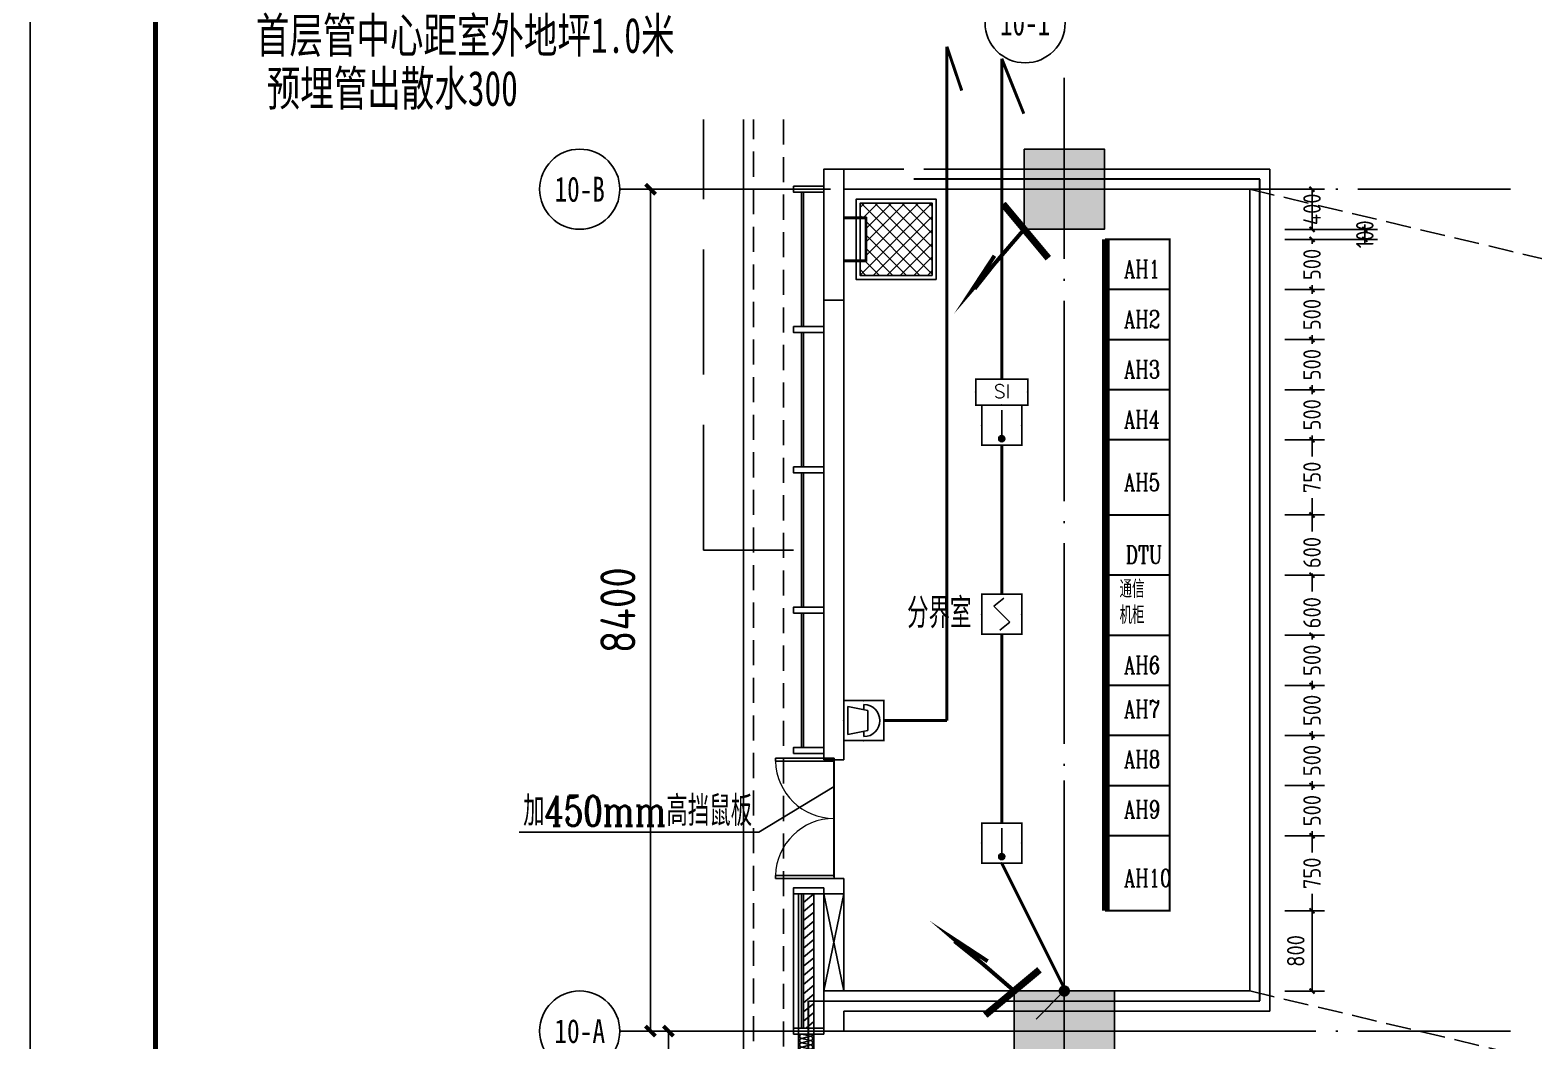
# Model space of a CAD drawing. Extents: x 532544 to 585094, y 87854 to 151914.
# Drawn here: x 532544 to 547545, y 126910 to 136997 of the extents above; entities that cross this region are included whole.
import ezdxf
from ezdxf.enums import TextEntityAlignment as Align

# ---------------------------------------------------------------- set-up
doc = ezdxf.new("R2010")
doc.units = 0
doc.header["$LTSCALE"] = 1000
doc.header["$MEASUREMENT"] = 0
for name, pattern in [('10#楼幕墙$0$109-34 轴网$0$L1$0$$AUDIT_BAD_LTYPE1', [0]), ('104-10 轴网$0$DOTE', [2.42, 2, -0.2, 0.02, -0.2]), ('109-34 轴网$0$L1$0$$AUDIT_BAD_LTYPE1', [0]), ('CACHE', [0.375, 0.25, -0.125]), ('DASH', [0.35, 0.25, -0.1]), ('PHANTOM2', [1.25, 0.625, -0.125, 0.125, -0.125, 0.125, -0.125])]:
    doc.linetypes.add(name, pattern=pattern)
for name, color, linetype in [('00-图签', 7, 'Continuous'), ('01-标注_轴线坐标', 132, 'Continuous'), ('10#楼幕墙$0$A-C_玻璃幕墙', 140, 'Continuous'), ('10#楼幕墙$0$A-金属背板', 30, 'Continuous'), ('104-10 轴网$0$01-标注_轴线坐标', 132, 'Continuous'), ('104-10 轴网$0$02-TEXT_轴号', 7, 'Continuous'), ('104-10 轴网$0$A_AXIS-轴线', 36, '104-10 轴网$0$DOTE'), ('104-8910 结构$0$A_STR-砼柱', 51, 'Continuous'), ('A-O_屋面', 201, 'Continuous'), ('A-O_散水', 134, 'Continuous'), ('A-TECH_暖通', 162, 'Continuous'), ('A_STR-砌块墙', 121, 'Continuous'), ('AXIS_TEXT', 7, 'Continuous'), ('CZX', 60, 'Continuous'), ('E-立面轮廓', 241, 'Continuous'), ('EQUIP-消防', 3, 'Continuous'), ('GDXT', 3, 'Continuous'), ('LGTDIM', 7, 'Continuous'), ('LVTRY', 6, 'Continuous'), ('LWIRE', 4, 'Continuous'), ('PUB_HATCH', 8, 'Continuous'), ('WINDOW', 2, 'Continuous'), ('WIRE-消防', 1, 'TG_FS'), ('WIRE-消防电源', 2, 'TG_FC'), ('WIRE-消防电话', 4, 'PHANTOM2'), ('看线', 241, 'Continuous')]:
    doc.layers.add(name, color=color, linetype=linetype)
doc.layers.add('000套内', color=226, linetype='Continuous', lineweight=30, plot=False)
doc.layers.add('ddl0.25', color=6, linetype='Continuous', lineweight=25)
doc.styles.add('104-10 轴网$0$_TCH_AXIS', font='STXIHEI.TTF', dxfattribs={"width": 0.75})
doc.styles.add('_TEL_DIM', font='SIMPLEX.shx', dxfattribs={"width": 0.8, "height": 3.5, "bigfont": 'jd.shx'})
doc.styles.add('COMPLEX', font='COMPLEX')
doc.styles.get("Standard").update_dxf_attribs({"font": 'gbenor.shx', "bigfont": 'gbcbig.shx'})
doc.styles.add('TG_LINETYPE', font='SIMPLEX', dxfattribs={"width": 0.8, "height": 3, "bigfont": 'HZTXT'})
doc.styles.add('长仿宋', font='complex.shx', dxfattribs={"width": 0.7, "bigfont": 'jd.shx'})
doc.styles.add('长仿宋1', font='simfang.ttf', dxfattribs={"width": 0.8})
doc.linetypes.add('TG_FC', pattern='A,2,-0.6,["FC",TG_LINETYPE,S=0.1,R=0,X=-0.52,Y=-0.15],0', length=2.6)
doc.linetypes.add('TG_FS', pattern='A,2,-0.6,["FS",TG_LINETYPE,S=0.1,R=0,X=-0.52,Y=-0.15],0', length=2.6)
doc.dimstyles.get("Standard").update_dxf_attribs({"dimscale": 100, "dimtxt": 3.5, "dimasz": 1, "dimexe": 2.5, "dimexo": 3, "dimgap": 1.5, "dimtad": 1, "dimdec": 0, "dimzin": 0, "dimdsep": 46, "dimtxsty": 'Standard', "dimblk": 'ARCHTICK', "dimcen": 0.09, "dimadec": 0, "dimazin": 0, "dimtfac": 1, "dimtdec": 0, "dimtix": 1, "dimtmove": 2, "dimatfit": 3, "dimfxl": 1, "dimtolj": 1, "dimtzin": 0, "dimarcsym": 0})
pattern_1 = [(315, (923317.25, 1495294.82), (67.351921, 67.351921), []), (45, (923317.25, 1495294.82), (-67.351921, 67.351921), [])]

# ---------------------------------------------------------------- blocks, each defined once
blk = doc.blocks.new('_AXISO')
blk.add_circle((0, 0), 0.5)
at = {"layer": 'AXIS_TEXT', "style": 'COMPLEX', "width": 1.041667}
blk.add_attdef('A', text='', height=0.56, dxfattribs=at).set_placement((-0.25, -0.28), (0.25, -0.28), align=Align.FIT)
blk = doc.blocks.new('_FZH')
blk.add_lwpolyline([(-0.5, -0.5), (0.5, -0.5), (0.5, 0.5), (-0.5, 0.5)], close=True)
at = {"layer": 'PUB_HATCH'}
blk.add_solid([(-0.5, -0.5), (0.5, -0.5), (-0.5, 0.5), (0.5, 0.5)], dxfattribs=at)
blk = doc.blocks.new('10#楼幕墙$0$$LinePat$岩棉板')
at = {"color": 0}
for p, q in [((0, -17), (12, -67)), ((12, -67), (24, -17))]:
    blk.add_line(p, q, dxfattribs=at)
for centre, start, end in [((12, -17), 0, 180), ((0, -67), 270, 0), ((24, -67), 180, 270)]:
    blk.add_arc(centre, 12, start, end, dxfattribs=at)
at = {"layer": 'Defpoints'}
blk.add_point((0, 0.1), dxfattribs=at)
at = {"layer": 'Defpoints', "color": 0}
blk.add_point((24, -84), dxfattribs=at)
blk = doc.blocks.new('10#楼幕墙$0$ii')
blk.add_lwpolyline([(-1340, 0), (0, 0), (0, -150), (-1340, -150)], close=True)
at = {"color": 8, "xscale": -1.801075267316308, "yscale": 1.782568518697715, "zscale": 1.782568518697715}
for p in [(-1297, 0), (-1254, 0), (-1210, 0), (-1167, 0), (-1124, 0), (-1081, 0), (-1037, 0), (-994, 0), (-951, 0), (-908, 0), (-865, 0), (-821, 0), (-778, 0), (-735, 0), (-692, 0), (-648, 0), (-605, 0), (-562, 0), (-519, 0), (-475, 0), (-432, 0), (-389, 0), (-346, 0), (-303, 0), (-259, 0), (-216, 0), (-173, 0), (-130, 0), (-86, 0), (-43, 0), (0, 0)]:
    blk.add_blockref('10#楼幕墙$0$$LinePat$岩棉板', p, dxfattribs=at)
blk = doc.blocks.new('10#楼幕墙$0$$WINLIB2D$00000039')
at = {"color": 0}
for points in [[(-0.5, 0.5), (-0.5, -0.5)], [(0.5, 0.5), (-0.5, 0.5)], [(0.5, -0.5), (0.5, 0.5)], [(-0.5, 0.167), (0.5, 0.167)], [(-0.384, -0.167), (-0.448, 0.167)], [(-0.316, -0.167), (-0.38, 0.167)], [(-0.248, -0.167), (-0.312, 0.167)], [(-0.18, -0.167), (-0.244, 0.167)], [(-0.112, -0.167), (-0.176, 0.167)], [(-0.044, -0.167), (-0.108, 0.167)], [(0.024, -0.167), (-0.04, 0.167)], [(0.092, -0.167), (0.028, 0.167)], [(0.16, -0.167), (0.096, 0.167)], [(0.228, -0.167), (0.164, 0.167)], [(0.296, -0.167), (0.232, 0.167)], [(0.364, -0.167), (0.3, 0.167)], [(0.432, -0.167), (0.368, 0.167)], [(0.5, -0.167), (0.436, 0.167)], [(-0.452, -0.167), (-0.5, 0.084)], [(-0.5, -0.167), (0.5, -0.167)], [(0.5, -0.5), (-0.5, -0.5)]]:
    blk.add_lwpolyline(points, dxfattribs=at)
blk = doc.blocks.new('*U32')
at = {"layer": 'A-TECH_暖通', "linetype": '109-34 轴网$0$L1$0$$AUDIT_BAD_LTYPE1'}
for p, q in [((0, -200), (970, 0)), ((0, 0), (970, -200))]:
    blk.add_line(p, q, dxfattribs=at)
blk.add_lwpolyline([(0, -200), (970, -200), (970, 0), (0, 0)], close=True, dxfattribs=at)
blk = doc.blocks.new('_ArchTick')
at = {"color": 0, "linetype": 'ByBlock', "const_width": 0.4}
blk.add_lwpolyline([(-0.5, -0.5), (0.5, 0.5)], dxfattribs=at)
blk = doc.blocks.new('*D138')
at = {"color": 0, "lineweight": -2, "transparency": 16777216}
for p, q in [((538467, 135408), (538482, 135408)), ((538732, 135408), (538732, 127008)), ((538467, 127008), (538482, 127008))]:
    blk.add_line(p, q, dxfattribs=at)
at = {"layer": 'Defpoints', "color": 0, "transparency": 16777216}
for p in [(538767, 135408), (538732, 127008), (538767, 127008)]:
    blk.add_point(p, dxfattribs=at)
at = {"color": 0, "lineweight": -2, "transparency": 16777216, "xscale": 100, "yscale": 100, "zscale": 100}
for p, rotation in [((538732, 135408), 90), ((538732, 127008), 270)]:
    blk.add_blockref('_ArchTick', p, dxfattribs=dict(at, rotation=rotation))
at = {"color": 0, "transparency": 16777216, "insert": (538407, 131208), "char_height": 350, "attachment_point": 5, "rotation": 90}
blk.add_mtext('\\A1;8400', dxfattribs=at)
blk = doc.blocks.new('*D94')
at = {"color": 0, "lineweight": -2, "transparency": 16777216}
for p, q in [((538646, 127008), (538661, 127008)), ((538911, 127008), (538911, 124608)), ((538646, 124608), (538661, 124608))]:
    blk.add_line(p, q, dxfattribs=at)
at = {"layer": 'Defpoints', "color": 0, "transparency": 16777216}
for p in [(538946, 127008), (538911, 124608), (538946, 124608)]:
    blk.add_point(p, dxfattribs=at)
at = {"color": 0, "lineweight": -2, "transparency": 16777216, "xscale": 100, "yscale": 100, "zscale": 100}
for p, rotation in [((538911, 127008), 90), ((538911, 124608), 270)]:
    blk.add_blockref('_ArchTick', p, dxfattribs=dict(at, rotation=rotation))
at = {"color": 0, "transparency": 16777216, "insert": (538586, 125808), "char_height": 350, "attachment_point": 5, "rotation": 90}
blk.add_mtext('\\A1;2400', dxfattribs=at)
blk = doc.blocks.new('$DorLib2D$00000002')
for p, q in [((-0.5, 0), (-0.5, 0.4875)), ((-0.475, 0.4875), (-0.5, 0.4875)), ((-0.475, 0), (-0.475, 0.4875)), ((0.475, 0), (0.475, 0.4875)), ((0.475, 0.4875), (0.5, 0.4875)), ((0.5, 0), (0.5, 0.4875)), ((-0.5, 0), (-0.475, 0)), ((0.5, 0), (0.475, 0))]:
    blk.add_line(p, q)
at = {"lineweight": 13}
for centre, start, end in [((-0.4875, 0), 0, 88.53072), ((0.4875, 0), 91.46928, 180)]:
    blk.add_arc(centre, 0.4875, start, end, dxfattribs=at)
blk = doc.blocks.new('人孔')
at = {"layer": 'LVTRY'}
h = blk.add_hatch(dxfattribs=at)
h.set_pattern_fill('ANSI37', color=0, scale=30, angle=-90, style=0)
h.set_pattern_definition(pattern_1)
h.paths.add_polyline_path([(1451379, 353312), (1451379, 352592), (1451519, 352592), (1451519, 352657), (1451960, 352657), (1451960, 352592), (1452099, 352592), (1452099, 353312)])
h = blk.add_hatch(dxfattribs=at)
h.set_pattern_fill('ANSI37', color=0, scale=30, angle=-90, style=0)
h.set_pattern_definition(pattern_1)
h.paths.add_polyline_path([(1451379, 353312), (1451379, 352592), (1451519, 352592), (1451519, 352657), (1451960, 352657), (1451960, 352592), (1452099, 352592), (1452099, 353312)])
at = {"layer": 'LVTRY', "color": 0}
for p, q in [((1451519, 352657), (1451519, 352430)), ((1451519, 352657), (1451960, 352657)), ((1451519, 352657), (1451519, 352430)), ((1451519, 352657), (1451960, 352657)), ((1451532, 352645), (1451532, 352430)), ((1451532, 352645), (1451947, 352645)), ((1451532, 352645), (1451532, 352430)), ((1451532, 352645), (1451947, 352645)), ((1451947, 352645), (1451947, 352430)), ((1451947, 352645), (1451947, 352430)), ((1451960, 352657), (1451960, 352430)), ((1451960, 352657), (1451960, 352430))]:
    blk.add_line(p, q, dxfattribs=at)
for points in [[(1452139, 353352), (1452139, 352552), (1451339, 352552), (1451339, 353352)], [(1452139, 353352), (1452139, 352552), (1451339, 352552), (1451339, 353352)], [(1452099, 353312), (1452099, 352592), (1451379, 352592), (1451379, 353312)], [(1452099, 353312), (1452099, 352592), (1451379, 352592), (1451379, 353312)]]:
    blk.add_lwpolyline(points, close=True, dxfattribs=at)
blk = doc.blocks.new('*D96')
at = {"color": 0, "lineweight": -2, "transparency": 16777216}
for p, q in [((545060, 135408), (545456, 135408)), ((545331, 135408), (545331, 135008)), ((545060, 135008), (545456, 135008))]:
    blk.add_line(p, q, dxfattribs=at)
at = {"layer": 'Defpoints', "color": 0, "transparency": 16777216}
for p in [(544910, 135408), (544910, 135008), (545331, 135008)]:
    blk.add_point(p, dxfattribs=at)
at = {"color": 0, "lineweight": -2, "transparency": 16777216, "xscale": 50, "yscale": 50, "zscale": 50}
for p, rotation in [((545331, 135408), 90), ((545331, 135008), 270)]:
    blk.add_blockref('_ArchTick', p, dxfattribs=dict(at, rotation=rotation))
at = {"color": 0, "transparency": 16777216, "insert": (545331, 135208), "char_height": 175, "attachment_point": 5, "rotation": 90}
blk.add_mtext('\\A1;400', dxfattribs=at)
blk = doc.blocks.new('*D97')
at = {"color": 0, "lineweight": -2, "transparency": 16777216}
for p, q in [((545858, 135008), (545858, 135058)), ((545394, 134908), (545983, 134908)), ((545441, 135008), (545983, 135008)), ((545858, 135008), (545858, 134908)), ((545858, 134908), (545858, 134858))]:
    blk.add_line(p, q, dxfattribs=at)
at = {"layer": 'Defpoints', "color": 0, "transparency": 16777216}
for p in [(545244, 134908), (545291, 135008), (545858, 134908)]:
    blk.add_point(p, dxfattribs=at)
at = {"color": 0, "lineweight": -2, "transparency": 16777216, "xscale": 50, "yscale": 50, "zscale": 50}
for p, rotation in [((545858, 135008), 270), ((545858, 134908), 90)]:
    blk.add_blockref('_ArchTick', p, dxfattribs=dict(at, rotation=rotation))
at = {"color": 0, "transparency": 16777216, "insert": (545858, 134958), "char_height": 175, "attachment_point": 5, "rotation": 90}
blk.add_mtext('\\A1;100', dxfattribs=at)
blk = doc.blocks.new('*D98')
at = {"color": 0, "lineweight": -2, "transparency": 16777216}
for p, q in [((545060, 134908), (545456, 134908)), ((545331, 134908), (545331, 134865)), ((545331, 134408), (545331, 134452)), ((545060, 134408), (545456, 134408))]:
    blk.add_line(p, q, dxfattribs=at)
at = {"layer": 'Defpoints', "color": 0, "transparency": 16777216}
for p in [(544910, 134908), (544910, 134408), (545331, 134408)]:
    blk.add_point(p, dxfattribs=at)
at = {"color": 0, "lineweight": -2, "transparency": 16777216, "xscale": 50, "yscale": 50, "zscale": 50}
for p, rotation in [((545331, 134908), 90), ((545331, 134408), 270)]:
    blk.add_blockref('_ArchTick', p, dxfattribs=dict(at, rotation=rotation))
at = {"color": 0, "transparency": 16777216, "insert": (545331, 134658), "char_height": 175, "attachment_point": 5, "rotation": 90}
blk.add_mtext('\\A1;500', dxfattribs=at)
blk = doc.blocks.new('*D99')
at = {"color": 0, "lineweight": -2, "transparency": 16777216}
for p, q in [((545060, 134408), (545456, 134408)), ((545331, 134408), (545331, 134365)), ((545060, 133908), (545456, 133908)), ((545331, 133908), (545331, 133952))]:
    blk.add_line(p, q, dxfattribs=at)
at = {"layer": 'Defpoints', "color": 0, "transparency": 16777216}
for p in [(544910, 134408), (544910, 133908), (545331, 133908)]:
    blk.add_point(p, dxfattribs=at)
at = {"color": 0, "lineweight": -2, "transparency": 16777216, "xscale": 50, "yscale": 50, "zscale": 50}
for p, rotation in [((545331, 134408), 90), ((545331, 133908), 270)]:
    blk.add_blockref('_ArchTick', p, dxfattribs=dict(at, rotation=rotation))
at = {"color": 0, "transparency": 16777216, "insert": (545331, 134158), "char_height": 175, "attachment_point": 5, "rotation": 90}
blk.add_mtext('\\A1;500', dxfattribs=at)
blk = doc.blocks.new('*D100')
at = {"color": 0, "lineweight": -2, "transparency": 16777216}
for p, q in [((545060, 133908), (545456, 133908)), ((545331, 133908), (545331, 133865)), ((545060, 133408), (545456, 133408)), ((545331, 133408), (545331, 133452))]:
    blk.add_line(p, q, dxfattribs=at)
at = {"layer": 'Defpoints', "color": 0, "transparency": 16777216}
for p in [(544910, 133908), (544910, 133408), (545331, 133408)]:
    blk.add_point(p, dxfattribs=at)
at = {"color": 0, "lineweight": -2, "transparency": 16777216, "xscale": 50, "yscale": 50, "zscale": 50}
for p, rotation in [((545331, 133908), 90), ((545331, 133408), 270)]:
    blk.add_blockref('_ArchTick', p, dxfattribs=dict(at, rotation=rotation))
at = {"color": 0, "transparency": 16777216, "insert": (545331, 133658), "char_height": 175, "attachment_point": 5, "rotation": 90}
blk.add_mtext('\\A1;500', dxfattribs=at)
blk = doc.blocks.new('*D101')
at = {"color": 0, "lineweight": -2, "transparency": 16777216}
for p, q in [((545060, 133408), (545456, 133408)), ((545331, 133408), (545331, 133365)), ((545331, 132908), (545331, 132952)), ((545060, 132908), (545456, 132908))]:
    blk.add_line(p, q, dxfattribs=at)
at = {"layer": 'Defpoints', "color": 0, "transparency": 16777216}
for p in [(544910, 133408), (544910, 132908), (545331, 132908)]:
    blk.add_point(p, dxfattribs=at)
at = {"color": 0, "lineweight": -2, "transparency": 16777216, "xscale": 50, "yscale": 50, "zscale": 50}
for p, rotation in [((545331, 133408), 90), ((545331, 132908), 270)]:
    blk.add_blockref('_ArchTick', p, dxfattribs=dict(at, rotation=rotation))
at = {"color": 0, "transparency": 16777216, "insert": (545331, 133158), "char_height": 175, "attachment_point": 5, "rotation": 90}
blk.add_mtext('\\A1;500', dxfattribs=at)
blk = doc.blocks.new('*D102')
at = {"color": 0, "lineweight": -2, "transparency": 16777216}
for p, q in [((545060, 132908), (545456, 132908)), ((545331, 132908), (545331, 132740)), ((545331, 132158), (545331, 132327)), ((545060, 132158), (545456, 132158))]:
    blk.add_line(p, q, dxfattribs=at)
at = {"layer": 'Defpoints', "color": 0, "transparency": 16777216}
for p in [(544910, 132908), (544910, 132158), (545331, 132158)]:
    blk.add_point(p, dxfattribs=at)
at = {"color": 0, "lineweight": -2, "transparency": 16777216, "xscale": 50, "yscale": 50, "zscale": 50}
for p, rotation in [((545331, 132908), 90), ((545331, 132158), 270)]:
    blk.add_blockref('_ArchTick', p, dxfattribs=dict(at, rotation=rotation))
at = {"color": 0, "transparency": 16777216, "insert": (545331, 132533), "char_height": 175, "attachment_point": 5, "rotation": 90}
blk.add_mtext('\\A1;750', dxfattribs=at)
blk = doc.blocks.new('*D103')
at = {"color": 0, "lineweight": -2, "transparency": 16777216}
for p, q in [((545060, 132158), (545456, 132158)), ((545331, 132158), (545331, 131994)), ((545331, 131558), (545331, 131573)), ((545060, 131558), (545456, 131558))]:
    blk.add_line(p, q, dxfattribs=at)
at = {"layer": 'Defpoints', "color": 0, "transparency": 16777216}
for p in [(544910, 132158), (544910, 131558), (545331, 131558)]:
    blk.add_point(p, dxfattribs=at)
at = {"color": 0, "lineweight": -2, "transparency": 16777216, "xscale": 50, "yscale": 50, "zscale": 50}
for p, rotation in [((545331, 132158), 90), ((545331, 131558), 270)]:
    blk.add_blockref('_ArchTick', p, dxfattribs=dict(at, rotation=rotation))
at = {"color": 0, "transparency": 16777216, "insert": (545331, 131783), "char_height": 175, "attachment_point": 5, "rotation": 90}
blk.add_mtext('\\A1;600', dxfattribs=at)
blk = doc.blocks.new('*D104')
at = {"color": 0, "lineweight": -2, "transparency": 16777216}
for p, q in [((545060, 131558), (545456, 131558)), ((545331, 131558), (545331, 131394)), ((545331, 130958), (545331, 130973)), ((545060, 130958), (545456, 130958))]:
    blk.add_line(p, q, dxfattribs=at)
at = {"layer": 'Defpoints', "color": 0, "transparency": 16777216}
for p in [(544910, 131558), (544910, 130958), (545331, 130958)]:
    blk.add_point(p, dxfattribs=at)
at = {"color": 0, "lineweight": -2, "transparency": 16777216, "xscale": 50, "yscale": 50, "zscale": 50}
for p, rotation in [((545331, 131558), 90), ((545331, 130958), 270)]:
    blk.add_blockref('_ArchTick', p, dxfattribs=dict(at, rotation=rotation))
at = {"color": 0, "transparency": 16777216, "insert": (545331, 131183), "char_height": 175, "attachment_point": 5, "rotation": 90}
blk.add_mtext('\\A1;600', dxfattribs=at)
blk = doc.blocks.new('*D105')
at = {"color": 0, "lineweight": -2, "transparency": 16777216}
for p, q in [((545060, 130958), (545456, 130958)), ((545331, 130958), (545331, 130915)), ((545060, 130458), (545456, 130458)), ((545331, 130458), (545331, 130502))]:
    blk.add_line(p, q, dxfattribs=at)
at = {"layer": 'Defpoints', "color": 0, "transparency": 16777216}
for p in [(544910, 130958), (544910, 130458), (545331, 130458)]:
    blk.add_point(p, dxfattribs=at)
at = {"color": 0, "lineweight": -2, "transparency": 16777216, "xscale": 50, "yscale": 50, "zscale": 50}
for p, rotation in [((545331, 130958), 90), ((545331, 130458), 270)]:
    blk.add_blockref('_ArchTick', p, dxfattribs=dict(at, rotation=rotation))
at = {"color": 0, "transparency": 16777216, "insert": (545331, 130708), "char_height": 175, "attachment_point": 5, "rotation": 90}
blk.add_mtext('\\A1;500', dxfattribs=at)
blk = doc.blocks.new('*D106')
at = {"color": 0, "lineweight": -2, "transparency": 16777216}
for p, q in [((545060, 130458), (545456, 130458)), ((545331, 130458), (545331, 130415)), ((545060, 129958), (545456, 129958)), ((545331, 129958), (545331, 130002))]:
    blk.add_line(p, q, dxfattribs=at)
at = {"layer": 'Defpoints', "color": 0, "transparency": 16777216}
for p in [(544910, 130458), (544910, 129958), (545331, 129958)]:
    blk.add_point(p, dxfattribs=at)
at = {"color": 0, "lineweight": -2, "transparency": 16777216, "xscale": 50, "yscale": 50, "zscale": 50}
for p, rotation in [((545331, 130458), 90), ((545331, 129958), 270)]:
    blk.add_blockref('_ArchTick', p, dxfattribs=dict(at, rotation=rotation))
at = {"color": 0, "transparency": 16777216, "insert": (545331, 130208), "char_height": 175, "attachment_point": 5, "rotation": 90}
blk.add_mtext('\\A1;500', dxfattribs=at)
blk = doc.blocks.new('*D107')
at = {"color": 0, "lineweight": -2, "transparency": 16777216}
for p, q in [((545060, 129958), (545456, 129958)), ((545331, 129958), (545331, 129915)), ((545331, 129458), (545331, 129502)), ((545060, 129458), (545456, 129458))]:
    blk.add_line(p, q, dxfattribs=at)
at = {"layer": 'Defpoints', "color": 0, "transparency": 16777216}
for p in [(544910, 129958), (544910, 129458), (545331, 129458)]:
    blk.add_point(p, dxfattribs=at)
at = {"color": 0, "lineweight": -2, "transparency": 16777216, "xscale": 50, "yscale": 50, "zscale": 50}
for p, rotation in [((545331, 129958), 90), ((545331, 129458), 270)]:
    blk.add_blockref('_ArchTick', p, dxfattribs=dict(at, rotation=rotation))
at = {"color": 0, "transparency": 16777216, "insert": (545331, 129708), "char_height": 175, "attachment_point": 5, "rotation": 90}
blk.add_mtext('\\A1;500', dxfattribs=at)
blk = doc.blocks.new('*D108')
at = {"color": 0, "lineweight": -2, "transparency": 16777216}
for p, q in [((545060, 129458), (545456, 129458)), ((545331, 129458), (545331, 129415)), ((545060, 128958), (545456, 128958)), ((545331, 128958), (545331, 129002))]:
    blk.add_line(p, q, dxfattribs=at)
at = {"layer": 'Defpoints', "color": 0, "transparency": 16777216}
for p in [(544910, 129458), (544910, 128958), (545331, 128958)]:
    blk.add_point(p, dxfattribs=at)
at = {"color": 0, "lineweight": -2, "transparency": 16777216, "xscale": 50, "yscale": 50, "zscale": 50}
for p, rotation in [((545331, 129458), 90), ((545331, 128958), 270)]:
    blk.add_blockref('_ArchTick', p, dxfattribs=dict(at, rotation=rotation))
at = {"color": 0, "transparency": 16777216, "insert": (545331, 129208), "char_height": 175, "attachment_point": 5, "rotation": 90}
blk.add_mtext('\\A1;500', dxfattribs=at)
blk = doc.blocks.new('*D109')
at = {"color": 0, "lineweight": -2, "transparency": 16777216}
for p, q in [((545060, 128958), (545456, 128958)), ((545331, 128958), (545331, 128790)), ((545331, 128208), (545331, 128377)), ((545060, 128208), (545456, 128208))]:
    blk.add_line(p, q, dxfattribs=at)
at = {"layer": 'Defpoints', "color": 0, "transparency": 16777216}
for p in [(544910, 128958), (544910, 128208), (545331, 128208)]:
    blk.add_point(p, dxfattribs=at)
at = {"color": 0, "lineweight": -2, "transparency": 16777216, "xscale": 50, "yscale": 50, "zscale": 50}
for p, rotation in [((545331, 128958), 90), ((545331, 128208), 270)]:
    blk.add_blockref('_ArchTick', p, dxfattribs=dict(at, rotation=rotation))
at = {"color": 0, "transparency": 16777216, "insert": (545331, 128583), "char_height": 175, "attachment_point": 5, "rotation": 90}
blk.add_mtext('\\A1;750', dxfattribs=at)
blk = doc.blocks.new('*D110')
at = {"color": 0, "lineweight": -2, "transparency": 16777216}
for p, q in [((545060, 128208), (545456, 128208)), ((545331, 128208), (545331, 127408)), ((545060, 127408), (545456, 127408))]:
    blk.add_line(p, q, dxfattribs=at)
at = {"layer": 'Defpoints', "color": 0, "transparency": 16777216}
for p in [(544910, 128208), (544910, 127408), (545331, 127408)]:
    blk.add_point(p, dxfattribs=at)
at = {"color": 0, "lineweight": -2, "transparency": 16777216, "xscale": 50, "yscale": 50, "zscale": 50}
for p, rotation in [((545331, 128208), 90), ((545331, 127408), 270)]:
    blk.add_blockref('_ArchTick', p, dxfattribs=dict(at, rotation=rotation))
at = {"color": 0, "transparency": 16777216, "insert": (545169, 127808), "char_height": 175, "attachment_point": 5, "rotation": 90}
blk.add_mtext('\\A1;800', dxfattribs=at)
blk = doc.blocks.new('$Equip$00002649')
for p, q in [((-0.5, 0.5), (-0.5, -0.5)), ((0.5, 0.5), (-0.5, 0.5)), ((-0.2, 0.2), (0.05, 0.4)), ((0.5, -0.5), (0.5, 0.5)), ((0, 0), (-0.2, 0.2)), ((0, 0), (0.2, -0.2)), ((0.2, -0.2), (-0.05, -0.4)), ((-0.5, -0.5), (0.5, -0.5))]:
    blk.add_line(p, q)
at = {"const_width": 0.04}
blk.add_lwpolyline([(-0.5, 0.5), (0.5, 0.5), (0.5, -0.5), (-0.5, -0.5), (-0.5, 0.5), (0.5, 0.5)], dxfattribs=at)
for p in [(0, 0.5), (-0.5, 0), (0.5, 0), (0, -0.5)]:
    blk.add_point(p)
at = {"color": 7, "flags": 1}
for tag, height, p in [('A', 0.00002, (0, 0)), ('B', 0.4, (0.762, -0.208))]:
    blk.add_attdef(tag, text='', height=height, dxfattribs=at).set_placement(p, align=Align.MIDDLE_CENTER)
blk = doc.blocks.new('$Equip$00002648')
for p, q in [((-0.5, 0.5), (-0.5, -0.5)), ((0.5, 0.5), (-0.5, 0.5)), ((0.5, -0.5), (0.5, 0.5)), ((0, 0.375), (0, -0.412)), ((-0.5, -0.5), (0.5, -0.5))]:
    blk.add_line(p, q)
at = {"const_width": 0.04}
blk.add_lwpolyline([(-0.5, 0.5), (0.5, 0.5), (0.5, -0.5), (-0.5, -0.5), (-0.5, 0.5), (0.5, 0.5)], dxfattribs=at)
blk.add_circle((0, -0.338), 0.075)
for p in [(0, 0.5), (-0.5, 0), (0.5, 0), (0, -0.5)]:
    blk.add_point(p)
for points in [[(-0.065, -0.3), (0.065, -0.3), (-0.075, -0.338), (0.075, -0.338)], [(-0.065, -0.375), (0.065, -0.375), (-0.075, -0.338), (0.075, -0.338)], [(-0.038, -0.273), (0.037, -0.273), (-0.065, -0.3), (0.065, -0.3)], [(-0.038, -0.402), (0.037, -0.402), (-0.065, -0.375), (0.065, -0.375)], [(0, -0.263), (0, -0.263), (-0.038, -0.273), (0.037, -0.273)], [(0, -0.412), (0, -0.412), (-0.038, -0.402), (0.037, -0.402)]]:
    blk.add_solid(points)
at = {"color": 7, "flags": 1}
for tag, height, p in [('A', 0.00002, (0, 0)), ('B', 0.4, (0.762, -0.208))]:
    blk.add_attdef(tag, text='', height=height, dxfattribs=at).set_placement(p, align=Align.MIDDLE_CENTER)
blk = doc.blocks.new('$equip$00002466')
for p, q in [((-0.65, 0.65), (-0.65, 0)), ((0.65, 0.65), (-0.65, 0.65)), ((0.65, 0), (0.65, 0.65)), ((-0.65, 0), (0.65, 0))]:
    blk.add_line(p, q)
at = {"const_width": 0.04}
blk.add_lwpolyline([(-0.65, 0.65), (-0.65, 0), (0.65, 0), (0.65, 0.65), (-0.65, 0.65), (-0.65, 0)], dxfattribs=at)
for p in [(0, 0.65), (-0.65, 0.325), (0.65, 0.325), (0, 0)]:
    blk.add_point(p)
at = {"color": 7, "style": '_TEL_DIM'}
blk.add_attdef('$TEXT$', text='', height=0.34, dxfattribs=at).set_placement((0.006, 0.343), align=Align.MIDDLE_CENTER)
at = {"color": 7, "style": '_TEL_DIM', "flags": 1}
blk.add_attdef('A', text='', height=0.00002, dxfattribs=at).set_placement((0, 0), align=Align.MIDDLE_CENTER)
blk = doc.blocks.new('$equip$00002658')
for p, q in [((0.5, 1), (-0.5, 1)), ((-0.5, 1), (-0.5, 0)), ((0.5, 0), (0.5, 1)), ((-0.4, 0.5), (-0.27, 0.5)), ((-0.25, 0.6), (-0.35, 0.1)), ((0.25, 0.6), (-0.25, 0.6)), ((0.35, 0.1), (0.25, 0.6)), ((0.4, 0.5), (0.27, 0.5)), ((-0.5, 0), (0.5, 0)), ((-0.35, 0.1), (0.35, 0.1))]:
    blk.add_line(p, q)
at = {"const_width": 0.04}
blk.add_lwpolyline([(-0.5, 1), (0.5, 1), (0.5, 0), (-0.5, 0), (-0.5, 1), (0.5, 1)], dxfattribs=at)
blk.add_arc((0, 0.5), 0.4, 0, 180)
for p in [(0, 1), (-0.5, 0.5), (0.5, 0.5), (0, 0)]:
    blk.add_point(p)
at = {"color": 7, "flags": 1}
for tag, height, p in [('B', 0.4, (0.762, 0.292)), ('A', 0.00002, (0, 0))]:
    blk.add_attdef(tag, text='', height=height, dxfattribs=at).set_placement(p, align=Align.MIDDLE_CENTER)
blk = doc.blocks.new('$TelecSys$00000080')
for p, q in [((-0.7, -0.7), (0, 0)), ((0.104, 0.104), (0.104, 0.104)), ((-0.104, -0.104), (-0.104, -0.104))]:
    blk.add_line(p, q)
at = {"const_width": 0.142}
blk.add_lwpolyline([(0.071, 0, 1), (-0.071, 0, 1)], format="xyb", close=True, dxfattribs=at)
blk.add_solid([(-0.63, -0.77), (-0.77, -0.63), (-1.15, -1.15)])
at = {"width": 0.8, "flags": 9}
blk.add_attdef('A', (0, 0), '', height=0.00002, rotation=180, dxfattribs=at)
blk = doc.blocks.new('A$C202D1A0E')
at = {"layer": 'LGTDIM', "color": 1, "linetype": 'Continuous'}
blk.add_line((9.23, 6.58), (5.73, 4.92), dxfattribs=at)
at = {"layer": 'LGTDIM', "color": 1, "linetype": 'Continuous', "const_width": 0.4}
blk.add_lwpolyline([(2.26, 3.21), (9.27, 6.88), (5.51, 5.5)], dxfattribs=at)
at = {"layer": 'WINDOW', "const_width": 0.7}
blk.add_lwpolyline([(0.28, 5.84), (4.53, 0.21)], dxfattribs=at)

msp = doc.modelspace()

# ---------------------------------------------------------------- linework, layer by layer
at = {"linetype": 'DASH'}
for p, q in [((544710, 135408.4), (555317.5, 132891.7)), ((544710, 127408.4), (555317.5, 124891.7))]:
    msp.add_line(p, q, dxfattribs=at)
for p, q in [((540563.6, 129447.9), (539813, 128991.5)), ((539813, 128991.5), (537420.9, 128991.5))]:
    msp.add_line(p, q)
at = {"linetype": '109-34 轴网$0$L1$0$$AUDIT_BAD_LTYPE1', "const_width": 20}
msp.add_lwpolyline([(540563.6, 128545.5), (540563.6, 129715.5)], dxfattribs=at)
at = {"color": 8, "linetype": '10#楼幕墙$0$109-34 轴网$0$L1$0$$AUDIT_BAD_LTYPE1'}
for points in [[(542860, 127008.4), (542860, 129507.2)], [(542860, 127008.4), (545358.7, 127008.4)]]:
    msp.add_lwpolyline(points, dxfattribs=at)
at = {"linetype": '10#楼幕墙$0$109-34 轴网$0$L1$0$$AUDIT_BAD_LTYPE1'}
for points in [[(542860, 127008.4), (540361.3, 127008.4)], [(542860, 127008.4), (542860, 124509.7)]]:
    msp.add_lwpolyline(points, dxfattribs=at)
at = {"layer": '00-图签'}
msp.add_lwpolyline([(585093.5, 122214.3), (585093.5, 151914.3), (532543.5, 151914.3), (532543.5, 122214.3)], close=True, dxfattribs=at)
at = {"layer": '00-图签', "const_width": 50}
msp.add_lwpolyline([(584593.5, 122714.3), (584593.5, 151414.3), (533793.5, 151414.3), (533793.5, 122714.3)], close=True, dxfattribs=at)
at = {"layer": '000套内'}
for p, q in [((544810, 135508.4), (541360, 135508.5)), ((544810, 127308.5), (544810, 135508.4)), ((540310, 127308.4), (544810, 127308.5)), ((540310, 124458.4), (540310, 127308.4))]:
    msp.add_line(p, q, dxfattribs=at)
at = {"layer": '01-标注_轴线坐标'}
msp.add_line((538228, 135408.4), (538245, 135408.4), dxfattribs=at)
at = {"layer": '10#楼幕墙$0$A-C_玻璃幕墙'}
for points in [[(540460, 135438.4), (540460, 135378.4), (540160, 135378.4), (540160, 135438.4)], [(540460, 134038.4), (540460, 133978.4), (540160, 133978.4), (540160, 134038.4)], [(540460, 132638.4), (540460, 132578.4), (540160, 132578.4), (540160, 132638.4)], [(540460, 131238.4), (540460, 131178.4), (540160, 131178.4), (540160, 131238.4)], [(540460, 129838.4), (540460, 129778.4), (540160, 129778.4), (540160, 129838.4)], [(540460, 128438.4), (540460, 128378.4), (540160, 128378.4), (540160, 128438.4)], [(540460, 127038.4), (540460, 126978.4), (540160, 126978.4), (540160, 127038.4)]]:
    msp.add_lwpolyline(points, close=True, dxfattribs=at)
for points in [[(540210, 128378.4), (540210, 124358.4), (547311.5, 124358.4)], [(540360, 128378.4), (540360, 124508.4), (547311.5, 124508.4)]]:
    msp.add_lwpolyline(points, dxfattribs=at)
at = {"layer": '10#楼幕墙$0$A-金属背板'}
for points in [[(540240, 135378.4), (540240, 134038.4), (540260, 134038.4), (540260, 135378.4)], [(540240, 133978.4), (540240, 132638.4), (540260, 132638.4), (540260, 133978.4)], [(540240, 132578.4), (540240, 131238.4), (540260, 131238.4), (540260, 132578.4)], [(540240, 131178.4), (540240, 129838.4), (540260, 129838.4), (540260, 131178.4)], [(540240, 128378.4), (540240, 127038.4), (540260, 127038.4), (540260, 128378.4)]]:
    msp.add_lwpolyline(points, close=True, dxfattribs=at)
at = {"layer": '104-10 轴网$0$01-标注_轴线坐标'}
for p, q in [((538528, 135408.4), (538426.2, 135408.4)), ((538528, 127008.4), (538426.2, 127008.4))]:
    msp.add_line(p, q, dxfattribs=at)
at = {"layer": '104-10 轴网$0$A_AXIS-轴线', "color": 8, "linetype": '104-10 轴网$0$DOTE'}
for p, q in [((542860, 122615.4), (542860, 136519.9)), ((538528, 127008.4), (547311.5, 127008.4))]:
    msp.add_line(p, q, dxfattribs=at)
at = {"layer": '104-10 轴网$0$A_AXIS-轴线', "color": 3, "linetype": '104-10 轴网$0$DOTE'}
msp.add_line((538528, 135408.4), (547311.5, 135408.4), dxfattribs=at)
at = {"layer": 'A-O_屋面', "linetype": 'DASH', "ltscale": 5}
msp.add_lwpolyline([(540160, 131808.4), (539260, 131808.4), (539260, 136104.5)], dxfattribs=at)
at = {"layer": 'A-O_散水'}
msp.add_line((539660, 136104.5), (539660, 123808.4), dxfattribs=at)
at = {"layer": 'A-O_散水', "linetype": 'CACHE'}
for p, q in [((539760, 123908.4), (539760, 136104.5)), ((540060, 136104.5), (540060, 124208.4))]:
    msp.add_line(p, q, dxfattribs=at)
at = {"layer": 'A_STR-砌块墙'}
for p, q in [((540460, 135608.4), (540560, 135608.4)), ((540460, 135608.4), (540460, 135408.4)), ((540560, 135608.4), (541260, 135608.4)), ((541460, 135608.4), (544910, 135608.4)), ((544910, 127208.4), (544910, 135608.4)), ((540460, 129715.5), (540460, 135408.4)), ((540660, 129715.5), (540660, 135408.4)), ((540660, 135408.4), (541360, 135408.4)), ((541360, 135408.4), (544710, 135408.4)), ((544710, 127408.4), (544710, 135408.4)), ((540460, 129715.5), (540660, 129715.5)), ((540463.6, 128530.5), (540660, 128530.5)), ((540660, 127408.4), (540660, 128530.5)), ((540460, 127308.4), (540460, 128378.4)), ((540660, 127408.4), (544710, 127408.4)), ((540460, 127008.4), (540460, 127308.4)), ((540660, 127008.4), (540660, 127208.4)), ((540660, 127208.4), (544910, 127208.4)), ((540460, 127008.4), (540660, 127008.4))]:
    msp.add_line(p, q, dxfattribs=at)
at = {"layer": 'CZX', "color": 8, "const_width": 75}
msp.add_lwpolyline([(543275, 128208.4), (543275, 134908.4)], dxfattribs=at)
at = {"layer": 'ddl0.25', "color": 8, "lineweight": 18, "ltscale": 2, "const_width": 20}
for points in [[(543910, 134908.4), (543910, 134408.4), (543275, 134408.4), (543275, 134908.4)], [(543910, 134408.4), (543910, 133908.4), (543275, 133908.4), (543275, 134408.4)], [(543910, 133908.4), (543910, 133408.4), (543275, 133408.4), (543275, 133908.4)], [(543910, 133408.4), (543910, 132908.4), (543275, 132908.4), (543275, 133408.4)], [(543910, 132908.4), (543910, 132158.4), (543275, 132158.4), (543275, 132908.4)], [(543275, 131558.4), (543275, 132158.4), (543910, 132158.4), (543910, 131558.4)], [(543275, 130958.4), (543275, 131558.4), (543910, 131558.4), (543910, 130958.4)], [(543910, 130958.4), (543910, 130458.4), (543275, 130458.4), (543275, 130958.4)], [(543910, 130458.4), (543910, 129958.4), (543275, 129958.4), (543275, 130458.4)], [(543910, 129958.4), (543910, 129458.4), (543275, 129458.4), (543275, 129958.4)], [(543910, 129458.4), (543910, 128958.4), (543275, 128958.4), (543275, 129458.4)], [(543910, 128958.4), (543910, 128208.4), (543275, 128208.4), (543275, 128958.4)]]:
    msp.add_lwpolyline(points, close=True, dxfattribs=at)
at = {"layer": 'E-立面轮廓', "ltscale": 2}
msp.add_lwpolyline([(540460, 134300.6), (540660, 134300.6), (540660, 135608.4), (540460, 135608.4)], close=True, dxfattribs=at)
at = {"layer": 'WIRE-消防', "linetype": 'Continuous', "const_width": 30}
for points in [[(542236, 132853.9), (542236, 131367.9)], [(542236, 130967.9), (542236, 129084.4)], [(542236, 128684.4), (542860, 127436.9)]]:
    msp.add_lwpolyline(points, dxfattribs=at)
at = {"layer": 'WIRE-消防电源', "linetype": 'DASH', "const_width": 30}
for points in [[(542236, 133513.9), (542236, 136711.4)], [(542236, 136711.4), (542456, 136162.4)]]:
    msp.add_lwpolyline(points, dxfattribs=at)
at = {"layer": 'WIRE-消防电话', "linetype": 'PHANTOM2', "const_width": 30}
for points in [[(541688.5, 130106.4), (541688.5, 136831.4)], [(541688.5, 136831.4), (541837, 136392.9)], [(541060, 130106.4), (541688.5, 130106.4)]]:
    msp.add_lwpolyline(points, dxfattribs=at)

# ---------------------------------------------------------------- block references
at = {"ltscale": 1000, "xscale": -99.99999999892424, "yscale": 99.99999999976717, "zscale": 100}
for p, rotation in [((542823.9, 135156.2), 76.89864194802907), ((542507.7, 127044.6), 346.898641948029)]:
    msp.add_blockref('A$C202D1A0E', p, dxfattribs=dict(at, rotation=rotation))
at = {"layer": '10#楼幕墙$0$A-C_玻璃幕墙', "rotation": 90}
msp.add_blockref('10#楼幕墙$0$ii', (540210, 126978.4), dxfattribs=at)
at = {"layer": '104-10 轴网$0$01-标注_轴线坐标'}
ref = msp.add_blockref('_AXISO', (542469, 137069.7), dxfattribs=dict(at, xscale=800, yscale=800, zscale=800))
ref.add_attrib('A', '10-1', dxfattribs={"layer": '104-10 轴网$0$02-TEXT_轴号', "height": 252.11, "style": '104-10 轴网$0$_TCH_AXIS', "width": 0.743037}).set_placement((542219, 136943.6), (542719, 136943.6), align=Align.FIT)
ref = msp.add_blockref('_AXISO', (538026.2, 135408.4), dxfattribs=dict(at, xscale=800, yscale=800, zscale=800))
ref.add_attrib('A', '10-B', dxfattribs={"layer": '104-10 轴网$0$02-TEXT_轴号', "height": 250.11, "style": '104-10 轴网$0$_TCH_AXIS', "width": 0.743037}).set_placement((537775.7, 135283.4), (538276.7, 135283.4), align=Align.FIT)
ref = msp.add_blockref('_AXISO', (538026.2, 127008.4), dxfattribs=dict(at, xscale=800, yscale=800, zscale=800))
ref.add_attrib('A', '10-A', dxfattribs={"layer": '104-10 轴网$0$02-TEXT_轴号', "height": 237.33, "style": '104-10 轴网$0$_TCH_AXIS', "width": 0.732353}).set_placement((537772.6, 126889.8), (538279.8, 126889.8), align=Align.FIT)
at = {"layer": '104-8910 结构$0$A_STR-砼柱'}
for p, xscale, yscale, zscale, rotation in [((542860, 135408.4), 800, 800, 800, 270), ((542860, 127008.4), 1000, 800.0000000001746, 800.0000000001746, 179.9999999999967)]:
    msp.add_blockref('_FZH', p, dxfattribs=dict(at, xscale=xscale, yscale=yscale, zscale=zscale, rotation=rotation))
at = {"layer": 'A-TECH_暖通', "linetype": '109-34 轴网$0$L1$0$$AUDIT_BAD_LTYPE1', "rotation": 270}
msp.add_blockref('*U32', (540660, 128378.4), dxfattribs=at)
at = {"layer": 'Defpoints', "color": 2, "linetype": '10#楼幕墙$0$109-34 轴网$0$L1$0$$AUDIT_BAD_LTYPE1', "xscale": 1340, "yscale": 300, "zscale": -1340, "rotation": 90}
msp.add_blockref('10#楼幕墙$0$$WINLIB2D$00000039', (540310, 127708.4), dxfattribs=at)
at = {"layer": 'EQUIP-消防', "xscale": 400, "yscale": 400, "zscale": 400}
msp.add_blockref('$equip$00002466', (542236, 133253.9), dxfattribs=at).add_auto_attribs({'$TEXT$': 'SI'})
for name, p in [('$Equip$00002648', (542236, 133053.9)), ('$Equip$00002649', (542236, 131167.9)), ('$Equip$00002648', (542236, 128884.4))]:
    msp.add_blockref(name, p, dxfattribs=at)
at = {"layer": 'EQUIP-消防', "xscale": 400, "yscale": 400, "zscale": 400, "rotation": 270}
msp.add_blockref('$equip$00002658', (540660, 130106.4), dxfattribs=at)
at = {"layer": 'LWIRE', "xscale": 400, "yscale": 400, "zscale": 400}
msp.add_blockref('$TelecSys$00000080', (542860, 127408.4), dxfattribs=at)
at = {"layer": 'WINDOW', "color": 3, "xscale": 1200, "yscale": 1200, "zscale": 1200, "rotation": 90}
msp.add_blockref('$DorLib2D$00000002', (540563.6, 129130.5), dxfattribs=at)
at = {"layer": '看线', "color": 0, "rotation": 270}
msp.add_blockref('人孔', (188230.4, 1586647.9), dxfattribs=at)

# ---------------------------------------------------------------- texts
at = {"layer": 'GDXT', "color": 0, "ltscale": 1000, "style": '长仿宋1', "width": 0.7}
for s, p in [('首层管中心距室外地坪1.0米', (534796.3, 136769.5)), ('预埋管出散水300', (534904.3, 136240.5))]:
    msp.add_text(s, height=350, dxfattribs=at).set_placement(p)
at = {"layer": 'GDXT', "color": 8, "linetype": 'Continuous', "style": '长仿宋', "width": 0.75}
for s, p in [('AH1', (543455.3, 134524.2, 0)), ('AH2', (543455.3, 134024.2, 0)), ('AH3', (543455.3, 133524.2, 0)), ('AH4', (543455.3, 133024.2, 0)), ('AH5', (543455.3, 132397.9, 0)), ('DTU', (543472.4, 131673.8)), ('通信', (543411.1, 131331.9)), ('机柜', (543411.1, 131071.6)), ('AH6', (543455.3, 130574.2, 0)), ('AH7', (543455.3, 130133.9, 0)), ('AH8', (543455.3, 129633.9, 0)), ('AH9', (543455.3, 129133.9, 0)), ('AH10', (543455.3, 128447.9, 0))]:
    msp.add_text(s, height=175, dxfattribs=at).set_placement(p)
at = {"layer": 'GDXT', "color": 3, "linetype": 'Continuous', "style": '长仿宋', "width": 0.75}
for s, p in [('分界室', (541292, 131029.1)), ('加450mm高挡鼠板', (537462.3, 129054.8))]:
    msp.add_text(s, height=300, dxfattribs=at).set_placement(p)

# ---------------------------------------------------------------- dimensions: what is measured, and where the dimension line sits
for base, p1, p2, picture, middle in [((538731.9, 127008.4), (538767.4, 135408.4), (538767.4, 127008.4), '*D138', (538406.9, 131208.4)), ((538910.8, 124608.4), (538946.5, 127008.4), (538946.5, 124608.4), '*D94', (538585.8, 125808.4))]:
    dim = msp.add_linear_dim(base=base, p1=p1, p2=p2, angle=90, dimstyle='Standard')
    dim.commit()
    dim.dimension.update_dxf_attribs({"geometry": picture, "text_midpoint": middle})
for base, p1, p2, picture, middle in [((545330.6, 135008.4), (544910.2, 135408.4), (544910, 135008.4), '*D96', (545330.6, 135208.4)), ((545857.6, 134908.4), (545291.4, 135008.4), (545244.4, 134908.4), '*D97', (545857.6, 134958.4)), ((545330.8, 134408.4), (544910, 134908.4), (544910, 134408.4), '*D98', (545330.8, 134658.4)), ((545330.8, 133908.4), (544910, 134408.4), (544910, 133908.4), '*D99', (545330.8, 134158.4)), ((545330.8, 133408.4), (544910, 133908.4), (544910, 133408.4), '*D100', (545330.8, 133658.4)), ((545330.8, 132908.4), (544910, 133408.4), (544910, 132908.4), '*D101', (545330.8, 133158.4)), ((545330.8, 132158.4), (544910, 132908.4), (544910, 132158.4), '*D102', (545330.8, 132533.4)), ((545330.8, 131558.4), (544910, 132158.4), (544910, 131558.4), '*D103', (545330.8, 131783.4)), ((545330.8, 130958.4), (544910, 131558.4), (544910, 130958.4), '*D104', (545330.8, 131183.4)), ((545330.8, 130458.4), (544910, 130958.4), (544910, 130458.4), '*D105', (545330.8, 130708.4)), ((545330.8, 129958.4), (544910, 130458.4), (544910, 129958.4), '*D106', (545330.8, 130208.4)), ((545330.8, 129458.4), (544910, 129958.4), (544910, 129458.4), '*D107', (545330.8, 129708.4)), ((545330.8, 128958.4), (544910, 129458.4), (544910, 128958.4), '*D108', (545330.8, 129208.4)), ((545330.8, 128208.4), (544910, 128958.4), (544910, 128208.4), '*D109', (545330.8, 128583.4))]:
    dim = msp.add_linear_dim(base=base, p1=p1, p2=p2, angle=90, dimstyle='Standard', override={"dimscale": 50})
    dim.commit()
    dim.dimension.update_dxf_attribs({"geometry": picture, "text_midpoint": middle, "dimtype": 128})
dim = msp.add_linear_dim(base=(545331, 127408.4), p1=(544910, 128208.4), p2=(544910, 127408.4), angle=90, dimstyle='Standard', override={"dimscale": 50})
dim.commit()
dim.dimension.update_dxf_attribs({"geometry": '*D110', "text_midpoint": (545168.5, 127808.4)})

doc.saveas('drawing.dxf')
